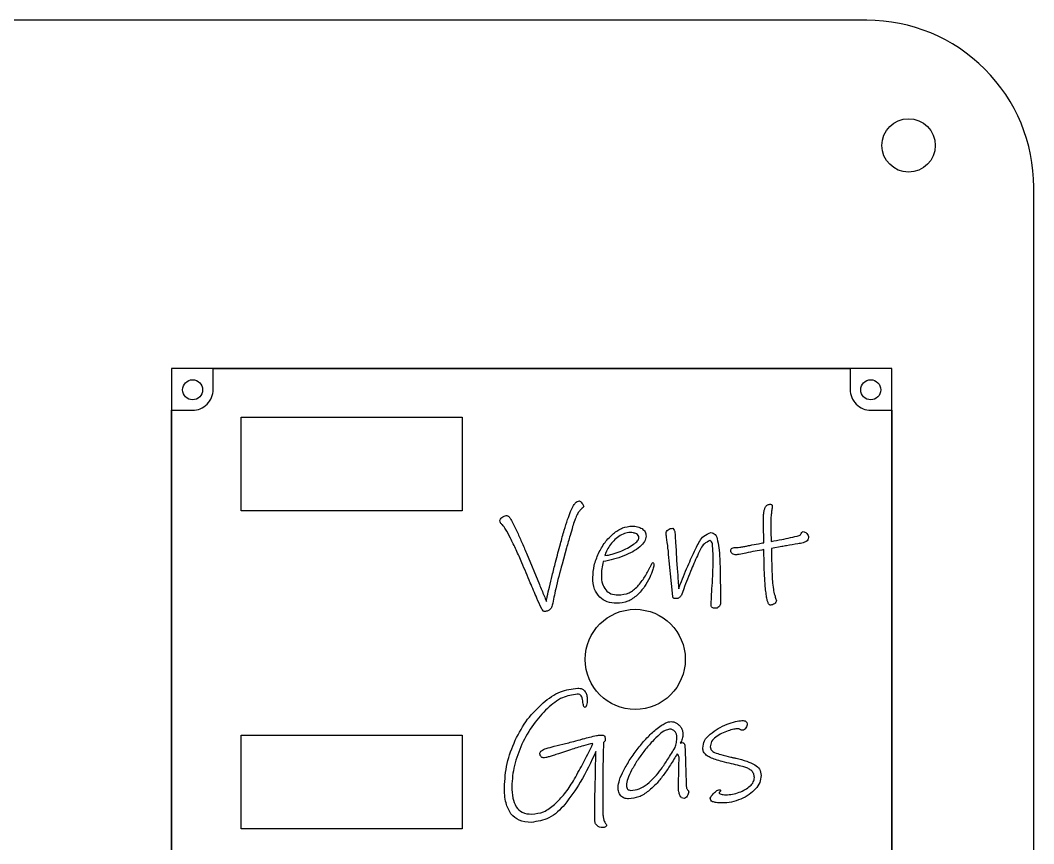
# Model space of a CAD drawing. Header units: millimetres. Extents: x 0 to 320, y 0 to 180.
# Drawn here: x 198.5 to 320, y 81.3 to 180 of the extents above; entities that cross this region are included whole.
import ezdxf

# ---------------------------------------------------------------- set-up
doc = ezdxf.new("R2010")
doc.units = ezdxf.units.MM
doc.layers.get('0').update_dxf_attribs({"linetype": 'CONTINUOUS'})

msp = doc.modelspace()

# ---------------------------------------------------------------- linework, layer by layer
for p, q in [((288.51, 118.05), (288.53, 117.54)), ((264, 116.77), (263.47, 114.83)), ((289.8, 116.92), (288.57, 116.71)), ((259.19, 116.15), (260.74, 112.39)), ((276.59, 112.51), (276.3, 115.22)), ((277.19, 115.3), (277.27, 114.3)), ((276.74, 110.96), (276.59, 112.51)), ((278.04, 111.87), (277.76, 111.11)), ((268.1, 94.34), (268.31, 94.34)), ((263.74, 92.34), (263.04, 92.11)), ((264.47, 92.58), (263.74, 92.34)), ((268.42, 93.45), (268.4, 92)), ((277.63, 93.36), (277.95, 93.45)), ((277.47, 90.77), (277.49, 91.49)), ((267.42, 88.07), (267.46, 89.75)), ((268.34, 88.79), (268.34, 85.07))]:
    msp.add_line(p, q)
for points in [[(320, 160, 0.414214), (300, 180), (20, 180, 0.414214), (0, 160), (0, 20, 0.414214), (20, 0), (300, 0, 0.414214), (320, 20)], [(300.5, 46.74, 0.414214), (298, 44.24), (298, 41.74), (221.64, 41.74), (221.64, 44.24, 0.414214), (219.14, 46.74), (216.64, 46.74), (216.64, 133.26), (219.14, 133.26, 0.414214), (221.64, 135.76), (221.64, 138.26), (298, 138.26), (298, 135.76, 0.414214), (300.5, 133.26), (303, 133.26), (303, 46.74)]]:
    msp.add_lwpolyline(points, format="xyb", close=True)
for points in [[(216.64, 138.26), (216.64, 41.74), (303, 41.74), (303, 138.26)], [(251.48, 132.42), (251.48, 121.22), (224.98, 121.22), (224.98, 132.42)], [(224.98, 83.12), (224.98, 94.32), (251.48, 94.32), (251.48, 83.12)]]:
    msp.add_lwpolyline(points, close=True)
for centre, radius in [((305, 165), 3.2), ((219.18, 135.72), 1.2), ((219.18, 135.72), 1.2), ((300.46, 135.72), 1.2), ((300.46, 135.72), 1.2), ((272.23, 103.41), 6)]:
    msp.add_circle(centre, radius)
for points, knots in [([(264.49, 121.15), (264.58, 121.36), (264.74, 121.71), (264.95, 122.02), (265.04, 122.15)], [0, 0, 0, 0, 0.0685668, 0.1142266, 0.1142266, 0.1142266, 0.1142266]), ([(265.04, 122.15), (265.12, 122.23), (265.26, 122.37), (265.46, 122.4), (265.55, 122.41)], [0, 0, 0, 0, 0.03116419, 0.05885012, 0.05885012, 0.05885012, 0.05885012]), ([(265.55, 122.41), (265.59, 122.39), (265.72, 122.32), (265.8, 122.2), (265.85, 122.12)], [0, 0, 0, 0, 0.01427817, 0.04260455, 0.04260455, 0.04260455, 0.04260455]), ([(266.06, 121.73), (266.04, 121.7), (265.95, 121.57), (265.84, 121.48), (265.76, 121.41)], [0, 0, 0, 0, 0.013216, 0.04425146, 0.04425146, 0.04425146, 0.04425146]), ([(265.85, 122.12), (265.91, 122.04), (266, 121.92), (266.04, 121.78), (266.06, 121.73)], [0, 0, 0, 0, 0.02885179, 0.04414564, 0.04414564, 0.04414564, 0.04414564]), ([(287.63, 120.89), (287.65, 121.02), (287.69, 121.27), (287.77, 121.51), (287.81, 121.62)], [0, 0, 0, 0, 0.039047, 0.07499686, 0.07499686, 0.07499686, 0.07499686]), ([(287.81, 121.62), (287.88, 121.73), (288, 121.95), (288.25, 121.98), (288.38, 122)], [0, 0, 0, 0, 0.03566241, 0.07182048, 0.07182048, 0.07182048, 0.07182048]), ([(288.38, 122), (288.43, 122), (288.51, 122), (288.58, 121.96), (288.61, 121.94)], [0, 0, 0, 0, 0.01422144, 0.02371415, 0.02371415, 0.02371415, 0.02371415]), ([(288.66, 121.73), (288.66, 121.66), (288.63, 121.44), (288.59, 121.22), (288.57, 121.07)], [0, 0, 0, 0, 0.02229486, 0.0667297, 0.0667297, 0.0667297, 0.0667297]), ([(288.61, 121.94), (288.62, 121.92), (288.66, 121.85), (288.66, 121.78), (288.66, 121.73)], [0, 0, 0, 0, 0.00907322, 0.02188752, 0.02188752, 0.02188752, 0.02188752]), ([(256, 120.05), (256.02, 120.11), (256.07, 120.25), (256.18, 120.35), (256.26, 120.41)], [0, 0, 0, 0, 0.01681816, 0.04468124, 0.04468124, 0.04468124, 0.04468124]), ([(256.26, 120.41), (256.34, 120.48), (256.49, 120.6), (256.69, 120.63), (256.78, 120.64)], [0, 0, 0, 0, 0.03080968, 0.05759388, 0.05759388, 0.05759388, 0.05759388]), ([(256.78, 120.64), (256.83, 120.64), (256.91, 120.64), (256.99, 120.59), (257.02, 120.57)], [0, 0, 0, 0, 0.01471555, 0.02579039, 0.02579039, 0.02579039, 0.02579039]), ([(257.02, 120.57), (257.05, 120.54), (257.13, 120.46), (257.19, 120.37), (257.23, 120.32)], [0, 0, 0, 0, 0.01318434, 0.03290139, 0.03290139, 0.03290139, 0.03290139]), ([(257.23, 120.32), (257.34, 120.13), (257.64, 119.63), (257.88, 119.09), (258.04, 118.76)], [0, 0, 0, 0, 0.0654985, 0.1756168, 0.1756168, 0.1756168, 0.1756168]), ([(263.73, 118.91), (263.85, 119.34), (264.08, 120.09), (264.37, 120.83), (264.49, 121.15)], [0, 0, 0, 0, 0.1321837, 0.2363899, 0.2363899, 0.2363899, 0.2363899]), ([(265.23, 120.68), (265.14, 120.48), (264.95, 120.04), (264.81, 119.58), (264.73, 119.32)], [0, 0, 0, 0, 0.0643867, 0.144861, 0.144861, 0.144861, 0.144861]), ([(265.76, 121.41), (265.66, 121.31), (265.44, 121.09), (265.3, 120.82), (265.23, 120.68)], [0, 0, 0, 0, 0.04242403, 0.09104554, 0.09104554, 0.09104554, 0.09104554]), ([(287.59, 119.75), (287.59, 119.97), (287.59, 120.35), (287.62, 120.73), (287.63, 120.89)], [0, 0, 0, 0, 0.0653408, 0.1142897, 0.1142897, 0.1142897, 0.1142897]), ([(288.57, 121.07), (288.54, 120.86), (288.48, 120.38), (288.48, 119.89), (288.47, 119.62)], [0, 0, 0, 0, 0.0640712, 0.1457091, 0.1457091, 0.1457091, 0.1457091]), ([(256.32, 119.53), (256.23, 119.6), (256.06, 119.74), (256.02, 119.96), (256, 120.05)], [0, 0, 0, 0, 0.03503608, 0.06354558, 0.06354558, 0.06354558, 0.06354558]), ([(257.27, 117.95), (257.09, 118.32), (256.82, 118.87), (256.45, 119.36), (256.32, 119.53)], [0, 0, 0, 0, 0.1226309, 0.183963, 0.183963, 0.183963, 0.183963]), ([(264.73, 119.32), (264.63, 118.96), (264.38, 118.12), (264.14, 117.27), (264, 116.77)], [0, 0, 0, 0, 0.1105378, 0.2648756, 0.2648756, 0.2648756, 0.2648756]), ([(269.61, 118.48), (269.96, 118.75), (270.64, 119.25), (271.48, 119.35), (271.87, 119.39)], [0, 0, 0, 0, 0.1307773, 0.2481232, 0.2481232, 0.2481232, 0.2481232]), ([(271.87, 119.39), (272.09, 119.38), (272.51, 119.36), (272.87, 119.17), (273.05, 119.08)], [0, 0, 0, 0, 0.0648554, 0.1232633, 0.1232633, 0.1232633, 0.1232633]), ([(273.05, 119.08), (273.19, 118.97), (273.47, 118.73), (273.51, 118.37), (273.53, 118.19)], [0, 0, 0, 0, 0.0523829, 0.1054159, 0.1054159, 0.1054159, 0.1054159]), ([(276.17, 118.95), (276.26, 119), (276.43, 119.11), (276.64, 119.12), (276.74, 119.13)], [0, 0, 0, 0, 0.02963922, 0.06015879, 0.06015879, 0.06015879, 0.06015879]), ([(276.74, 119.13), (276.8, 119.06), (277.01, 118.8), (277.01, 118.46), (277.01, 118.22)], [0, 0, 0, 0, 0.02788303, 0.09670613, 0.09670613, 0.09670613, 0.09670613]), ([(287.63, 118.43), (287.61, 118.69), (287.6, 119.13), (287.59, 119.57), (287.59, 119.75)], [0, 0, 0, 0, 0.0764674, 0.1321359, 0.1321359, 0.1321359, 0.1321359]), ([(288.47, 119.62), (288.48, 119.37), (288.48, 118.85), (288.5, 118.33), (288.51, 118.05)], [0, 0, 0, 0, 0.0740626, 0.1566583, 0.1566583, 0.1566583, 0.1566583]), ([(258.64, 115), (258.42, 115.51), (257.99, 116.51), (257.5, 117.48), (257.27, 117.95)], [0, 0, 0, 0, 0.1676523, 0.3258725, 0.3258725, 0.3258725, 0.3258725]), ([(258.04, 118.76), (258.23, 118.35), (258.63, 117.48), (259, 116.6), (259.19, 116.15)], [0, 0, 0, 0, 0.1376285, 0.2855653, 0.2855653, 0.2855653, 0.2855653]), ([(262.68, 115.07), (262.87, 115.8), (263.21, 117.08), (263.57, 118.36), (263.73, 118.91)], [0, 0, 0, 0, 0.2253486, 0.3979918, 0.3979918, 0.3979918, 0.3979918]), ([(267.83, 116.12), (268.07, 116.57), (268.53, 117.46), (269.26, 118.15), (269.61, 118.48)], [0, 0, 0, 0, 0.1527312, 0.2968765, 0.2968765, 0.2968765, 0.2968765]), ([(270.27, 118.15), (270.06, 117.98), (269.64, 117.66), (269.32, 117.23), (269.16, 117.02)], [0, 0, 0, 0, 0.0797884, 0.1587613, 0.1587613, 0.1587613, 0.1587613]), ([(271.64, 118.62), (271.4, 118.6), (270.91, 118.55), (270.49, 118.29), (270.27, 118.15)], [0, 0, 0, 0, 0.0712654, 0.1474326, 0.1474326, 0.1474326, 0.1474326]), ([(272.37, 118.45), (272.26, 118.5), (272.03, 118.6), (271.78, 118.61), (271.64, 118.62)], [0, 0, 0, 0, 0.03605112, 0.07519704, 0.07519704, 0.07519704, 0.07519704]), ([(272.03, 117.21), (272.22, 117.33), (272.51, 117.53), (272.64, 117.86), (272.68, 117.98)], [0, 0, 0, 0, 0.0650075, 0.1030933, 0.1030933, 0.1030933, 0.1030933]), ([(272.68, 117.98), (272.67, 118.08), (272.63, 118.28), (272.46, 118.39), (272.37, 118.45)], [0, 0, 0, 0, 0.02799057, 0.0589192, 0.0589192, 0.0589192, 0.0589192]), ([(273.53, 118.19), (273.49, 117.96), (273.39, 117.45), (273, 117.1), (272.79, 116.9)], [0, 0, 0, 0, 0.0677083, 0.1520859, 0.1520859, 0.1520859, 0.1520859]), ([(275.93, 118.49), (275.94, 118.58), (275.96, 118.76), (276.1, 118.89), (276.17, 118.95)], [0, 0, 0, 0, 0.02642879, 0.05398678, 0.05398678, 0.05398678, 0.05398678]), ([(275.98, 118.05), (275.97, 118.14), (275.94, 118.28), (275.93, 118.43), (275.93, 118.49)], [0, 0, 0, 0, 0.02535782, 0.04380844, 0.04380844, 0.04380844, 0.04380844]), ([(276.3, 115.22), (276.26, 115.73), (276.18, 116.68), (276.05, 117.62), (275.98, 118.05)], [0, 0, 0, 0, 0.1525891, 0.2848776, 0.2848776, 0.2848776, 0.2848776]), ([(277.01, 118.22), (277.04, 117.83), (277.12, 116.86), (277.16, 115.88), (277.19, 115.3)], [0, 0, 0, 0, 0.1187174, 0.2930169, 0.2930169, 0.2930169, 0.2930169]), ([(279.58, 116.86), (279.82, 117.36), (280.2, 118.16), (281, 118.5), (281.3, 118.62)], [0, 0, 0, 0, 0.1588875, 0.2543557, 0.2543557, 0.2543557, 0.2543557]), ([(281.3, 118.62), (281.49, 118.56), (281.94, 118.4), (282.04, 117.92), (282.11, 117.63)], [0, 0, 0, 0, 0.0551636, 0.1356244, 0.1356244, 0.1356244, 0.1356244]), ([(287.66, 117.39), (287.66, 117.55), (287.66, 117.89), (287.64, 118.24), (287.63, 118.43)], [0, 0, 0, 0, 0.0457645, 0.1038523, 0.1038523, 0.1038523, 0.1038523]), ([(288.53, 117.54), (288.95, 117.62), (290.08, 117.83), (291.19, 118.08), (291.89, 118.24)], [0, 0, 0, 0, 0.1286836, 0.3430574, 0.3430574, 0.3430574, 0.3430574]), ([(291.89, 118.24), (291.94, 118.27), (292.06, 118.32), (292.11, 118.44), (292.14, 118.51)], [0, 0, 0, 0, 0.01630088, 0.03762797, 0.03762797, 0.03762797, 0.03762797]), ([(292.14, 118.51), (292.17, 118.57), (292.22, 118.68), (292.32, 118.72), (292.36, 118.73)], [0, 0, 0, 0, 0.02002483, 0.03247141, 0.03247141, 0.03247141, 0.03247141]), ([(292.36, 118.73), (292.43, 118.72), (292.6, 118.69), (292.72, 118.57), (292.79, 118.5)], [0, 0, 0, 0, 0.02180323, 0.04961539, 0.04961539, 0.04961539, 0.04961539]), ([(293, 118.02), (292.99, 117.92), (292.97, 117.71), (292.81, 117.59), (292.73, 117.53)], [0, 0, 0, 0, 0.02911665, 0.05830188, 0.05830188, 0.05830188, 0.05830188]), ([(292.79, 118.5), (292.85, 118.42), (292.97, 118.28), (292.99, 118.1), (293, 118.02)], [0, 0, 0, 0, 0.02884883, 0.05373958, 0.05373958, 0.05373958, 0.05373958]), ([(269.16, 117.02), (269.03, 116.81), (268.79, 116.45), (268.65, 116.03), (268.59, 115.85)], [0, 0, 0, 0, 0.0722025, 0.1308076, 0.1308076, 0.1308076, 0.1308076]), ([(270.42, 116.34), (270.72, 116.47), (271.28, 116.71), (271.79, 117.05), (272.03, 117.21)], [0, 0, 0, 0, 0.0976999, 0.1835001, 0.1835001, 0.1835001, 0.1835001]), ([(272.79, 116.9), (272.51, 116.7), (271.91, 116.25), (271.22, 115.96), (270.85, 115.81)], [0, 0, 0, 0, 0.103686, 0.2229018, 0.2229018, 0.2229018, 0.2229018]), ([(277.66, 112.45), (277.98, 113.26), (278.57, 114.75), (279.26, 116.2), (279.58, 116.86)], [0, 0, 0, 0, 0.2616, 0.4805374, 0.4805374, 0.4805374, 0.4805374]), ([(281.19, 117.66), (280.95, 117.54), (280.28, 117.21), (279.98, 116.51), (279.79, 116.06)], [0, 0, 0, 0, 0.0781463, 0.2184259, 0.2184259, 0.2184259, 0.2184259]), ([(281.5, 116.95), (281.5, 117.15), (281.49, 117.44), (281.27, 117.6), (281.19, 117.66)], [0, 0, 0, 0, 0.05421151, 0.08094687, 0.08094687, 0.08094687, 0.08094687]), ([(281.57, 115.13), (281.57, 115.47), (281.57, 116.07), (281.52, 116.68), (281.5, 116.95)], [0, 0, 0, 0, 0.1011927, 0.1822403, 0.1822403, 0.1822403, 0.1822403]), ([(282.11, 117.63), (282.17, 117.25), (282.32, 116.41), (282.36, 115.56), (282.38, 115.09)], [0, 0, 0, 0, 0.1143481, 0.2554816, 0.2554816, 0.2554816, 0.2554816]), ([(283.68, 116.43), (283.69, 116.5), (283.69, 116.64), (283.8, 116.72), (283.85, 116.75)], [0, 0, 0, 0, 0.02072261, 0.03807954, 0.03807954, 0.03807954, 0.03807954]), ([(283.85, 116.75), (283.93, 116.77), (284.11, 116.83), (284.3, 116.83), (284.42, 116.83)], [0, 0, 0, 0, 0.02333823, 0.05735285, 0.05735285, 0.05735285, 0.05735285]), ([(284.42, 116.83), (284.53, 116.83), (284.81, 116.85), (285.09, 116.9), (285.25, 116.93)], [0, 0, 0, 0, 0.03500195, 0.08374075, 0.08374075, 0.08374075, 0.08374075]), ([(285.25, 116.93), (285.4, 116.96), (285.63, 117), (285.86, 117.05), (285.95, 117.07)], [0, 0, 0, 0, 0.04565301, 0.07123484, 0.07123484, 0.07123484, 0.07123484]), ([(285.95, 117.07), (286.3, 117.14), (286.87, 117.25), (287.44, 117.36), (287.66, 117.39)], [0, 0, 0, 0, 0.1080528, 0.1746709, 0.1746709, 0.1746709, 0.1746709]), ([(288.57, 116.71), (288.57, 116.38), (288.57, 115.69), (288.59, 115.01), (288.6, 114.66)], [0, 0, 0, 0, 0.1004741, 0.2056842, 0.2056842, 0.2056842, 0.2056842]), ([(291.74, 117.26), (291.29, 117.18), (290.64, 117.07), (289.99, 116.96), (289.8, 116.92)], [0, 0, 0, 0, 0.1374165, 0.1972851, 0.1972851, 0.1972851, 0.1972851]), ([(292.73, 117.53), (292.6, 117.47), (292.29, 117.33), (291.94, 117.29), (291.74, 117.26)], [0, 0, 0, 0, 0.0413004, 0.1029617, 0.1029617, 0.1029617, 0.1029617]), ([(267.15, 113.21), (267.18, 113.7), (267.25, 114.71), (267.63, 115.64), (267.83, 116.12)], [0, 0, 0, 0, 0.1474433, 0.3011766, 0.3011766, 0.3011766, 0.3011766]), ([(270.85, 115.81), (270.45, 115.66), (269.65, 115.37), (268.82, 115.21), (268.4, 115.13)], [0, 0, 0, 0, 0.1273864, 0.2548846, 0.2548846, 0.2548846, 0.2548846]), ([(268.59, 115.85), (268.89, 115.89), (269.51, 115.99), (270.11, 116.22), (270.42, 116.34)], [0, 0, 0, 0, 0.0907537, 0.1899506, 0.1899506, 0.1899506, 0.1899506]), ([(279.79, 116.06), (279.51, 115.45), (278.88, 114.07), (278.34, 112.65), (278.04, 111.87)], [0, 0, 0, 0, 0.2019918, 0.454742, 0.454742, 0.454742, 0.454742]), ([(283.88, 116.07), (283.82, 116.12), (283.71, 116.21), (283.69, 116.36), (283.68, 116.43)], [0, 0, 0, 0, 0.02151917, 0.04239812, 0.04239812, 0.04239812, 0.04239812]), ([(284.3, 115.94), (284.23, 115.95), (284.08, 115.96), (283.95, 116.03), (283.88, 116.07)], [0, 0, 0, 0, 0.02218116, 0.04496593, 0.04496593, 0.04496593, 0.04496593]), ([(285.49, 116.15), (285.23, 116.09), (284.83, 116.01), (284.44, 115.96), (284.3, 115.94)], [0, 0, 0, 0, 0.0812227, 0.1207158, 0.1207158, 0.1207158, 0.1207158]), ([(287.66, 116.56), (287.31, 116.5), (286.58, 116.38), (285.86, 116.23), (285.49, 116.15)], [0, 0, 0, 0, 0.1087251, 0.2209388, 0.2209388, 0.2209388, 0.2209388]), ([(287.69, 114.57), (287.68, 114.91), (287.67, 115.57), (287.66, 116.24), (287.66, 116.56)], [0, 0, 0, 0, 0.1012015, 0.1990814, 0.1990814, 0.1990814, 0.1990814]), ([(260.45, 110.74), (260.18, 111.36), (259.57, 112.78), (258.98, 114.2), (258.64, 115)], [0, 0, 0, 0, 0.2023483, 0.4620559, 0.4620559, 0.4620559, 0.4620559]), ([(261.94, 112.05), (262.05, 112.53), (262.29, 113.54), (262.55, 114.54), (262.68, 115.07)], [0, 0, 0, 0, 0.1465002, 0.310956, 0.310956, 0.310956, 0.310956]), ([(263.47, 114.83), (263.2, 113.84), (262.75, 112.21), (262.42, 110.55), (262.29, 109.9)], [0, 0, 0, 0, 0.3076492, 0.506736, 0.506736, 0.506736, 0.506736]), ([(268.4, 115.13), (268.33, 114.84), (268.2, 114.29), (268.18, 113.71), (268.17, 113.43)], [0, 0, 0, 0, 0.0875125, 0.1716653, 0.1716653, 0.1716653, 0.1716653]), ([(272.53, 112.17), (272.82, 112.53), (273.41, 113.25), (273.83, 114.09), (274.04, 114.51)], [0, 0, 0, 0, 0.1381132, 0.2791345, 0.2791345, 0.2791345, 0.2791345]), ([(274.47, 114.73), (274.44, 114.55), (274.33, 114.04), (274.12, 113.55), (273.97, 113.24)], [0, 0, 0, 0, 0.0556668, 0.1576248, 0.1576248, 0.1576248, 0.1576248]), ([(274.04, 114.51), (274.06, 114.54), (274.1, 114.64), (274.15, 114.74), (274.17, 114.8)], [0, 0, 0, 0, 0.0122392, 0.0320912, 0.0320912, 0.0320912, 0.0320912]), ([(274.17, 114.8), (274.2, 114.86), (274.23, 114.95), (274.31, 115), (274.34, 115.02)], [0, 0, 0, 0, 0.01857824, 0.02825961, 0.02825961, 0.02825961, 0.02825961]), ([(274.34, 115.02), (274.38, 115), (274.48, 114.94), (274.48, 114.81), (274.47, 114.73)], [0, 0, 0, 0, 0.01217308, 0.03365476, 0.03365476, 0.03365476, 0.03365476]), ([(277.27, 114.3), (277.31, 113.78), (277.37, 112.98), (277.42, 112.17), (277.44, 111.88)], [0, 0, 0, 0, 0.1561065, 0.2421122, 0.2421122, 0.2421122, 0.2421122]), ([(281.46, 112.24), (281.49, 112.77), (281.55, 113.73), (281.56, 114.7), (281.57, 115.13)], [0, 0, 0, 0, 0.1591888, 0.2889367, 0.2889367, 0.2889367, 0.2889367]), ([(282.38, 115.09), (282.4, 114.39), (282.44, 112.71), (282.44, 111.04), (282.44, 110.07)], [0, 0, 0, 0, 0.2113634, 0.5019329, 0.5019329, 0.5019329, 0.5019329]), ([(287.78, 112.77), (287.76, 113.05), (287.72, 113.65), (287.7, 114.25), (287.69, 114.57)], [0, 0, 0, 0, 0.0838728, 0.1803999, 0.1803999, 0.1803999, 0.1803999]), ([(288.6, 114.66), (288.61, 114.32), (288.63, 113.69), (288.66, 113.06), (288.68, 112.77)], [0, 0, 0, 0, 0.1010053, 0.1888809, 0.1888809, 0.1888809, 0.1888809]), ([(267.97, 110.88), (267.73, 111.19), (267.21, 111.87), (267.17, 112.73), (267.15, 113.21)], [0, 0, 0, 0, 0.113453, 0.2512745, 0.2512745, 0.2512745, 0.2512745]), ([(268.17, 113.43), (268.19, 113.1), (268.21, 112.48), (268.54, 111.97), (268.69, 111.73)], [0, 0, 0, 0, 0.0980316, 0.1804403, 0.1804403, 0.1804403, 0.1804403]), ([(273.97, 113.24), (273.78, 112.86), (273.38, 112.08), (272.78, 111.44), (272.47, 111.11)], [0, 0, 0, 0, 0.1273708, 0.2624923, 0.2624923, 0.2624923, 0.2624923]), ([(260.74, 112.39), (260.93, 111.94), (261.22, 111.26), (261.5, 110.58), (261.59, 110.36)], [0, 0, 0, 0, 0.1494569, 0.2207581, 0.2207581, 0.2207581, 0.2207581]), ([(261.59, 110.36), (261.62, 110.56), (261.72, 111.13), (261.85, 111.69), (261.94, 112.05)], [0, 0, 0, 0, 0.0613031, 0.1734008, 0.1734008, 0.1734008, 0.1734008]), ([(270.17, 111.13), (270.63, 111.17), (271.54, 111.25), (272.2, 111.86), (272.53, 112.17)], [0, 0, 0, 0, 0.1341366, 0.2642313, 0.2642313, 0.2642313, 0.2642313]), ([(277.44, 111.88), (277.46, 111.92), (277.49, 112.01), (277.52, 112.09), (277.54, 112.14)], [0, 0, 0, 0, 0.01319472, 0.02752155, 0.02752155, 0.02752155, 0.02752155]), ([(277.54, 112.14), (277.56, 112.19), (277.6, 112.29), (277.64, 112.4), (277.66, 112.45)], [0, 0, 0, 0, 0.0158177, 0.03347026, 0.03347026, 0.03347026, 0.03347026]), ([(281.34, 109.85), (281.35, 110.18), (281.37, 110.98), (281.42, 111.77), (281.46, 112.24)], [0, 0, 0, 0, 0.0986256, 0.2399187, 0.2399187, 0.2399187, 0.2399187]), ([(287.94, 111.19), (287.9, 111.44), (287.83, 111.96), (287.8, 112.49), (287.78, 112.77)], [0, 0, 0, 0, 0.0760301, 0.1593304, 0.1593304, 0.1593304, 0.1593304]), ([(288.68, 112.77), (288.71, 112.45), (288.75, 111.88), (288.89, 111.33), (288.95, 111.09)], [0, 0, 0, 0, 0.0972534, 0.170263, 0.170263, 0.170263, 0.170263]), ([(261.25, 109.15), (261.16, 109.28), (260.83, 109.78), (260.61, 110.33), (260.45, 110.74)], [0, 0, 0, 0, 0.0474298, 0.1788318, 0.1788318, 0.1788318, 0.1788318]), ([(269.98, 110.13), (269.6, 110.16), (268.85, 110.21), (268.26, 110.66), (267.97, 110.88)], [0, 0, 0, 0, 0.1124433, 0.2196434, 0.2196434, 0.2196434, 0.2196434]), ([(268.69, 111.73), (268.89, 111.56), (269.31, 111.19), (269.88, 111.15), (270.17, 111.13)], [0, 0, 0, 0, 0.0775628, 0.164032, 0.164032, 0.164032, 0.164032]), ([(272.47, 111.11), (272.11, 110.82), (271.38, 110.25), (270.45, 110.17), (269.98, 110.13)], [0, 0, 0, 0, 0.1344284, 0.272242, 0.272242, 0.272242, 0.272242]), ([(276.83, 110.73), (276.81, 110.76), (276.75, 110.82), (276.74, 110.91), (276.74, 110.96)], [0, 0, 0, 0, 0.00972431, 0.02517563, 0.02517563, 0.02517563, 0.02517563]), ([(277.13, 110.7), (277.07, 110.7), (276.97, 110.69), (276.87, 110.72), (276.83, 110.73)], [0, 0, 0, 0, 0.01889154, 0.03056054, 0.03056054, 0.03056054, 0.03056054]), ([(277.5, 110.81), (277.44, 110.78), (277.33, 110.71), (277.2, 110.7), (277.13, 110.7)], [0, 0, 0, 0, 0.02004709, 0.038893, 0.038893, 0.038893, 0.038893]), ([(277.76, 111.11), (277.73, 111.05), (277.67, 110.93), (277.56, 110.85), (277.5, 110.81)], [0, 0, 0, 0, 0.01977893, 0.040014, 0.040014, 0.040014, 0.040014]), ([(288.15, 110.21), (288.11, 110.33), (288.01, 110.65), (287.97, 110.98), (287.94, 111.19)], [0, 0, 0, 0, 0.0393302, 0.1006333, 0.1006333, 0.1006333, 0.1006333]), ([(288.95, 111.09), (289, 110.94), (289.07, 110.72), (289.13, 110.5), (289.15, 110.43)], [0, 0, 0, 0, 0.04803461, 0.06922429, 0.06922429, 0.06922429, 0.06922429]), ([(261.98, 109.37), (261.88, 109.3), (261.66, 109.16), (261.4, 109.15), (261.25, 109.15)], [0, 0, 0, 0, 0.03471153, 0.07797745, 0.07797745, 0.07797745, 0.07797745]), ([(262.29, 109.9), (262.26, 109.8), (262.21, 109.6), (262.06, 109.44), (261.98, 109.37)], [0, 0, 0, 0, 0.03125426, 0.06260092, 0.06260092, 0.06260092, 0.06260092]), ([(281.47, 109.61), (281.44, 109.64), (281.36, 109.7), (281.35, 109.8), (281.34, 109.85)], [0, 0, 0, 0, 0.01417657, 0.02801947, 0.02801947, 0.02801947, 0.02801947]), ([(281.8, 109.53), (281.74, 109.53), (281.62, 109.53), (281.52, 109.59), (281.47, 109.61)], [0, 0, 0, 0, 0.01758132, 0.03353041, 0.03353041, 0.03353041, 0.03353041]), ([(282.25, 109.69), (282.18, 109.64), (282.05, 109.54), (281.88, 109.53), (281.8, 109.53)], [0, 0, 0, 0, 0.0239884, 0.04884219, 0.04884219, 0.04884219, 0.04884219]), ([(282.44, 110.07), (282.43, 110), (282.41, 109.85), (282.3, 109.74), (282.25, 109.69)], [0, 0, 0, 0, 0.02151394, 0.04416665, 0.04416665, 0.04416665, 0.04416665]), ([(288.29, 109.99), (288.26, 110.02), (288.2, 110.08), (288.17, 110.16), (288.15, 110.21)], [0, 0, 0, 0, 0.01123444, 0.0255826, 0.0255826, 0.0255826, 0.0255826]), ([(288.47, 109.92), (288.44, 109.92), (288.37, 109.93), (288.31, 109.97), (288.29, 109.99)], [0, 0, 0, 0, 0.01050791, 0.02033744, 0.02033744, 0.02033744, 0.02033744]), ([(288.92, 110.08), (288.84, 110.04), (288.71, 109.95), (288.55, 109.93), (288.47, 109.92)], [0, 0, 0, 0, 0.02584678, 0.04768029, 0.04768029, 0.04768029, 0.04768029]), ([(289.15, 110.43), (289.14, 110.37), (289.11, 110.22), (288.99, 110.13), (288.92, 110.08)], [0, 0, 0, 0, 0.01909351, 0.04345121, 0.04345121, 0.04345121, 0.04345121]), ([(261.2, 98.22), (261.86, 98.73), (263.09, 99.68), (264.63, 99.87), (265.34, 99.96)], [0, 0, 0, 0, 0.2436028, 0.4563309, 0.4563309, 0.4563309, 0.4563309]), ([(265.34, 99.96), (265.54, 99.95), (265.9, 99.93), (266.13, 99.67), (266.24, 99.54)], [0, 0, 0, 0, 0.0563877, 0.102634, 0.102634, 0.102634, 0.102634]), ([(265.29, 99.24), (264.68, 99.15), (263.33, 98.94), (262.28, 98.04), (261.71, 97.54)], [0, 0, 0, 0, 0.1812219, 0.4028398, 0.4028398, 0.4028398, 0.4028398]), ([(265.76, 99.04), (265.7, 99.1), (265.57, 99.23), (265.39, 99.24), (265.29, 99.24)], [0, 0, 0, 0, 0.02364719, 0.05284391, 0.05284391, 0.05284391, 0.05284391]), ([(265.95, 98.43), (265.93, 98.55), (265.9, 98.77), (265.8, 98.96), (265.76, 99.04)], [0, 0, 0, 0, 0.0368657, 0.06452451, 0.06452451, 0.06452451, 0.06452451]), ([(266.05, 97.83), (266.03, 97.91), (265.99, 98.11), (265.96, 98.31), (265.95, 98.43)], [0, 0, 0, 0, 0.02409951, 0.06128952, 0.06128952, 0.06128952, 0.06128952]), ([(266.24, 99.54), (266.31, 99.41), (266.44, 99.13), (266.46, 98.83), (266.47, 98.68)], [0, 0, 0, 0, 0.04599058, 0.09072055, 0.09072055, 0.09072055, 0.09072055]), ([(266.47, 98.68), (266.47, 98.54), (266.47, 98.28), (266.41, 98.04), (266.39, 97.93)], [0, 0, 0, 0, 0.04227034, 0.07520307, 0.07520307, 0.07520307, 0.07520307]), ([(257.85, 93.72), (258.3, 94.59), (259.18, 96.27), (260.54, 97.59), (261.2, 98.22)], [0, 0, 0, 0, 0.2915509, 0.5642137, 0.5642137, 0.5642137, 0.5642137]), ([(261.71, 97.54), (261.12, 96.93), (259.89, 95.65), (259.07, 94.07), (258.65, 93.25)], [0, 0, 0, 0, 0.2555479, 0.5294525, 0.5294525, 0.5294525, 0.5294525]), ([(266.19, 97.66), (266.16, 97.67), (266.08, 97.7), (266.06, 97.78), (266.05, 97.83)], [0, 0, 0, 0, 0.00928243, 0.02331693, 0.02331693, 0.02331693, 0.02331693]), ([(266.39, 97.93), (266.37, 97.85), (266.34, 97.73), (266.23, 97.68), (266.19, 97.66)], [0, 0, 0, 0, 0.02248637, 0.03511249, 0.03511249, 0.03511249, 0.03511249]), ([(283.25, 95.64), (283.58, 95.76), (284.16, 95.98), (284.77, 96.05), (285.02, 96.07)], [0, 0, 0, 0, 0.106959, 0.1832067, 0.1832067, 0.1832067, 0.1832067]), ([(285.02, 96.07), (285.21, 96.08), (285.51, 96.08), (285.62, 95.8), (285.66, 95.7)], [0, 0, 0, 0, 0.04902929, 0.0815592, 0.0815592, 0.0815592, 0.0815592]), ([(272.59, 92.78), (272.93, 93.2), (273.57, 94), (274.34, 94.68), (274.7, 95)], [0, 0, 0, 0, 0.1620587, 0.3067295, 0.3067295, 0.3067295, 0.3067295]), ([(274.7, 95), (274.91, 95.16), (275.26, 95.45), (275.65, 95.67), (275.81, 95.76)], [0, 0, 0, 0, 0.0786327, 0.1352192, 0.1352192, 0.1352192, 0.1352192]), ([(276.36, 95.05), (276.18, 95.01), (275.72, 94.91), (275.37, 94.6), (275.15, 94.41)], [0, 0, 0, 0, 0.0561143, 0.1385847, 0.1385847, 0.1385847, 0.1385847]), ([(275.81, 95.76), (275.94, 95.82), (276.18, 95.93), (276.43, 95.95), (276.55, 95.96)], [0, 0, 0, 0, 0.04187558, 0.07666381, 0.07666381, 0.07666381, 0.07666381]), ([(276.99, 94.76), (276.91, 94.85), (276.73, 95.02), (276.49, 95.04), (276.36, 95.05)], [0, 0, 0, 0, 0.03524966, 0.07160548, 0.07160548, 0.07160548, 0.07160548]), ([(276.55, 95.96), (276.65, 95.95), (276.87, 95.93), (277.07, 95.83), (277.17, 95.77)], [0, 0, 0, 0, 0.0310211, 0.06564837, 0.06564837, 0.06564837, 0.06564837]), ([(277.23, 94.07), (277.22, 94.2), (277.2, 94.45), (277.06, 94.66), (276.99, 94.76)], [0, 0, 0, 0, 0.03749503, 0.07391828, 0.07391828, 0.07391828, 0.07391828]), ([(277.17, 95.77), (277.28, 95.7), (277.49, 95.56), (277.64, 95.35), (277.72, 95.24)], [0, 0, 0, 0, 0.03735964, 0.07655599, 0.07655599, 0.07655599, 0.07655599]), ([(277.72, 95.24), (277.79, 95.12), (277.92, 94.88), (277.94, 94.61), (277.95, 94.47)], [0, 0, 0, 0, 0.04009427, 0.08152059, 0.08152059, 0.08152059, 0.08152059]), ([(281.21, 94.45), (281.52, 94.69), (282.15, 95.17), (282.88, 95.48), (283.25, 95.64)], [0, 0, 0, 0, 0.116742, 0.2367992, 0.2367992, 0.2367992, 0.2367992]), ([(283.36, 94.85), (283.1, 94.76), (282.58, 94.57), (282.12, 94.26), (281.89, 94.11)], [0, 0, 0, 0, 0.083213, 0.165165, 0.165165, 0.165165, 0.165165]), ([(284.55, 95.09), (284.39, 95.08), (283.98, 95.04), (283.59, 94.92), (283.36, 94.85)], [0, 0, 0, 0, 0.0489704, 0.121621, 0.121621, 0.121621, 0.121621]), ([(284.81, 95.01), (284.77, 95.03), (284.69, 95.08), (284.59, 95.09), (284.55, 95.09)], [0, 0, 0, 0, 0.01466243, 0.02803958, 0.02803958, 0.02803958, 0.02803958]), ([(285.06, 94.92), (285.02, 94.93), (284.93, 94.94), (284.86, 94.98), (284.81, 95.01)], [0, 0, 0, 0, 0.01198194, 0.02622104, 0.02622104, 0.02622104, 0.02622104]), ([(285.51, 95.2), (285.46, 95.12), (285.35, 94.96), (285.15, 94.93), (285.06, 94.92)], [0, 0, 0, 0, 0.02787509, 0.05516129, 0.05516129, 0.05516129, 0.05516129]), ([(285.66, 95.7), (285.65, 95.62), (285.64, 95.44), (285.56, 95.28), (285.51, 95.2)], [0, 0, 0, 0, 0.0241179, 0.05264013, 0.05264013, 0.05264013, 0.05264013]), ([(256.55, 88.07), (256.61, 89.04), (256.72, 90.99), (257.47, 92.8), (257.85, 93.72)], [0, 0, 0, 0, 0.2874615, 0.5835084, 0.5835084, 0.5835084, 0.5835084]), ([(263.89, 93.34), (264.14, 93.4), (264.72, 93.53), (265.29, 93.7), (265.63, 93.79)], [0, 0, 0, 0, 0.0757366, 0.1794115, 0.1794115, 0.1794115, 0.1794115]), ([(265.63, 93.79), (265.75, 93.83), (266.13, 93.93), (266.51, 94.03), (266.77, 94.09)], [0, 0, 0, 0, 0.0393642, 0.1180774, 0.1180774, 0.1180774, 0.1180774]), ([(266.77, 94.09), (267.04, 94.16), (267.47, 94.28), (267.92, 94.32), (268.1, 94.34)], [0, 0, 0, 0, 0.0829616, 0.1354437, 0.1354437, 0.1354437, 0.1354437]), ([(268.31, 94.34), (268.37, 94.33), (268.48, 94.32), (268.54, 94.24), (268.57, 94.2)], [0, 0, 0, 0, 0.01573308, 0.03041283, 0.03041283, 0.03041283, 0.03041283]), ([(268.64, 93.75), (268.63, 93.7), (268.6, 93.56), (268.48, 93.49), (268.42, 93.45)], [0, 0, 0, 0, 0.0170073, 0.03911172, 0.03911172, 0.03911172, 0.03911172]), ([(268.57, 94.2), (268.59, 94.14), (268.64, 93.99), (268.64, 93.84), (268.64, 93.75)], [0, 0, 0, 0, 0.01902201, 0.04526924, 0.04526924, 0.04526924, 0.04526924]), ([(275.15, 94.41), (274.86, 94.14), (274.21, 93.55), (273.66, 92.87), (273.36, 92.5)], [0, 0, 0, 0, 0.1209345, 0.2626302, 0.2626302, 0.2626302, 0.2626302]), ([(277, 92.85), (277.07, 93.04), (277.2, 93.44), (277.22, 93.86), (277.23, 94.07)], [0, 0, 0, 0, 0.0613589, 0.1252892, 0.1252892, 0.1252892, 0.1252892]), ([(277.95, 94.47), (277.93, 94.28), (277.9, 93.88), (277.72, 93.53), (277.63, 93.36)], [0, 0, 0, 0, 0.057636, 0.1169763, 0.1169763, 0.1169763, 0.1169763]), ([(280.32, 92.79), (280.37, 93.09), (280.47, 93.75), (280.95, 94.21), (281.21, 94.45)], [0, 0, 0, 0, 0.0895794, 0.1930362, 0.1930362, 0.1930362, 0.1930362]), ([(281.89, 94.11), (281.7, 93.94), (281.33, 93.63), (281.26, 93.15), (281.23, 92.92)], [0, 0, 0, 0, 0.0734548, 0.1401528, 0.1401528, 0.1401528, 0.1401528]), ([(258.65, 93.25), (258.3, 92.41), (257.62, 90.79), (257.49, 89.03), (257.44, 88.19)], [0, 0, 0, 0, 0.2721312, 0.52421, 0.52421, 0.52421, 0.52421]), ([(260.8, 92.19), (260.85, 92.28), (261.03, 92.57), (261.35, 92.66), (261.57, 92.72)], [0, 0, 0, 0, 0.03292878, 0.09697422, 0.09697422, 0.09697422, 0.09697422]), ([(261.57, 92.72), (261.89, 92.82), (262.65, 93.06), (263.44, 93.24), (263.89, 93.34)], [0, 0, 0, 0, 0.1009558, 0.2401357, 0.2401357, 0.2401357, 0.2401357]), ([(267.51, 92.38), (266.93, 91.12), (265.91, 88.88), (264.45, 86.9), (263.81, 86.03)], [0, 0, 0, 0, 0.4136776, 0.736395, 0.736395, 0.736395, 0.736395]), ([(267.17, 93.34), (266.79, 93.25), (265.88, 93.04), (264.99, 92.75), (264.47, 92.58)], [0, 0, 0, 0, 0.1189811, 0.2802777, 0.2802777, 0.2802777, 0.2802777]), ([(264.82, 88.86), (265.19, 89.51), (266.02, 90.98), (266.76, 92.49), (267.17, 93.34)], [0, 0, 0, 0, 0.2243133, 0.5060378, 0.5060378, 0.5060378, 0.5060378]), ([(267.46, 89.75), (267.47, 90.26), (267.5, 91.14), (267.51, 92.01), (267.51, 92.38)], [0, 0, 0, 0, 0.153361, 0.2623322, 0.2623322, 0.2623322, 0.2623322]), ([(270.85, 90.12), (271.1, 90.57), (271.62, 91.49), (272.26, 92.34), (272.59, 92.78)], [0, 0, 0, 0, 0.153063, 0.3180036, 0.3180036, 0.3180036, 0.3180036]), ([(273.36, 92.5), (273.06, 92.11), (272.49, 91.35), (272.02, 90.53), (271.8, 90.13)], [0, 0, 0, 0, 0.1470953, 0.2841731, 0.2841731, 0.2841731, 0.2841731]), ([(275.35, 90.27), (275.62, 90.66), (276.19, 91.5), (276.72, 92.37), (277, 92.85)], [0, 0, 0, 0, 0.140704, 0.3059833, 0.3059833, 0.3059833, 0.3059833]), ([(277.95, 93.45), (278.01, 93.41), (278.19, 93.3), (278.19, 93.08), (278.19, 92.94)], [0, 0, 0, 0, 0.02085105, 0.05989097, 0.05989097, 0.05989097, 0.05989097]), ([(278.19, 92.94), (278.2, 92.79), (278.22, 92.38), (278.23, 91.97), (278.24, 91.71)], [0, 0, 0, 0, 0.0458041, 0.1227345, 0.1227345, 0.1227345, 0.1227345]), ([(280.74, 91.95), (280.62, 92.07), (280.38, 92.3), (280.34, 92.63), (280.32, 92.79)], [0, 0, 0, 0, 0.04873852, 0.09634562, 0.09634562, 0.09634562, 0.09634562]), ([(281.23, 92.92), (281.26, 92.78), (281.31, 92.47), (281.6, 92.33), (281.75, 92.25)], [0, 0, 0, 0, 0.04146781, 0.08917368, 0.08917368, 0.08917368, 0.08917368]), ([(260.9, 91.8), (260.87, 91.86), (260.81, 91.98), (260.8, 92.12), (260.8, 92.19)], [0, 0, 0, 0, 0.02019241, 0.04040653, 0.04040653, 0.04040653, 0.04040653]), ([(261.19, 91.62), (261.13, 91.63), (261.01, 91.65), (260.94, 91.75), (260.9, 91.8)], [0, 0, 0, 0, 0.01733448, 0.03569138, 0.03569138, 0.03569138, 0.03569138]), ([(261.91, 91.74), (261.78, 91.71), (261.54, 91.64), (261.3, 91.63), (261.19, 91.62)], [0, 0, 0, 0, 0.04067626, 0.07289793, 0.07289793, 0.07289793, 0.07289793]), ([(263.04, 92.11), (262.83, 92.04), (262.46, 91.91), (262.08, 91.79), (261.91, 91.74)], [0, 0, 0, 0, 0.066752, 0.1190494, 0.1190494, 0.1190494, 0.1190494]), ([(268.4, 92), (268.38, 91.49), (268.35, 90.42), (268.34, 89.35), (268.34, 88.79)], [0, 0, 0, 0, 0.1538321, 0.3208191, 0.3208191, 0.3208191, 0.3208191]), ([(277.27, 92.11), (277, 91.66), (276.49, 90.82), (275.94, 90), (275.68, 89.62)], [0, 0, 0, 0, 0.157106, 0.295258, 0.295258, 0.295258, 0.295258]), ([(277.49, 91.49), (277.49, 91.62), (277.48, 91.85), (277.33, 92.03), (277.27, 92.11)], [0, 0, 0, 0, 0.03769155, 0.06791345, 0.06791345, 0.06791345, 0.06791345]), ([(278.24, 91.71), (278.25, 91.43), (278.26, 90.92), (278.28, 90.41), (278.29, 90.19)], [0, 0, 0, 0, 0.0844739, 0.1529031, 0.1529031, 0.1529031, 0.1529031]), ([(281.84, 91.4), (281.63, 91.48), (281.24, 91.61), (280.9, 91.84), (280.74, 91.95)], [0, 0, 0, 0, 0.0667021, 0.1237018, 0.1237018, 0.1237018, 0.1237018]), ([(281.75, 92.25), (281.99, 92.17), (282.63, 91.95), (283.28, 91.8), (283.68, 91.71)], [0, 0, 0, 0, 0.078163, 0.2008613, 0.2008613, 0.2008613, 0.2008613]), ([(283.78, 90.9), (283.41, 90.99), (282.76, 91.14), (282.12, 91.32), (281.84, 91.4)], [0, 0, 0, 0, 0.1137787, 0.1997914, 0.1997914, 0.1997914, 0.1997914]), ([(283.68, 91.71), (283.74, 91.7), (283.85, 91.66), (283.96, 91.64), (284.02, 91.63)], [0, 0, 0, 0, 0.01768869, 0.0350344, 0.0350344, 0.0350344, 0.0350344]), ([(284.02, 91.63), (284.08, 91.62), (284.18, 91.6), (284.28, 91.58), (284.32, 91.56)], [0, 0, 0, 0, 0.01632815, 0.0309148, 0.0309148, 0.0309148, 0.0309148]), ([(284.32, 91.56), (284.76, 91.46), (285.52, 91.27), (286.24, 90.94), (286.55, 90.79)], [0, 0, 0, 0, 0.1333438, 0.2362226, 0.2362226, 0.2362226, 0.2362226]), ([(270.17, 88.05), (270.22, 88.36), (270.32, 89.08), (270.66, 89.74), (270.85, 90.12)], [0, 0, 0, 0, 0.0909854, 0.2187941, 0.2187941, 0.2187941, 0.2187941]), ([(271.8, 90.13), (271.62, 89.79), (271.31, 89.2), (271.21, 88.55), (271.17, 88.28)], [0, 0, 0, 0, 0.1146576, 0.1963432, 0.1963432, 0.1963432, 0.1963432]), ([(273.66, 88.47), (273.97, 88.74), (274.6, 89.28), (275.1, 89.94), (275.35, 90.27)], [0, 0, 0, 0, 0.121832, 0.2475504, 0.2475504, 0.2475504, 0.2475504]), ([(277.42, 88.05), (277.42, 88.36), (277.44, 89.26), (277.46, 90.17), (277.47, 90.77)], [0, 0, 0, 0, 0.0905772, 0.271759, 0.271759, 0.271759, 0.271759]), ([(278.29, 90.19), (278.29, 89.98), (278.3, 89.58), (278.32, 89.18), (278.32, 88.98)], [0, 0, 0, 0, 0.0613498, 0.1208137, 0.1208137, 0.1208137, 0.1208137]), ([(285.39, 90.5), (285.18, 90.56), (284.64, 90.7), (284.1, 90.83), (283.78, 90.9)], [0, 0, 0, 0, 0.066649, 0.1663555, 0.1663555, 0.1663555, 0.1663555]), ([(286.19, 90.05), (286.08, 90.15), (285.83, 90.34), (285.54, 90.45), (285.39, 90.5)], [0, 0, 0, 0, 0.04458097, 0.09227727, 0.09227727, 0.09227727, 0.09227727]), ([(286.51, 89.24), (286.5, 89.4), (286.48, 89.71), (286.28, 89.94), (286.19, 90.05)], [0, 0, 0, 0, 0.04645202, 0.08923405, 0.08923405, 0.08923405, 0.08923405]), ([(286.55, 90.79), (286.78, 90.63), (287.22, 90.31), (287.29, 89.76), (287.32, 89.49)], [0, 0, 0, 0, 0.0794276, 0.1577949, 0.1577949, 0.1577949, 0.1577949]), ([(262.57, 86.02), (262.98, 86.43), (263.84, 87.29), (264.49, 88.32), (264.82, 88.86)], [0, 0, 0, 0, 0.1755569, 0.3636282, 0.3636282, 0.3636282, 0.3636282]), ([(275.68, 89.62), (275.41, 89.27), (274.86, 88.54), (274.17, 87.94), (273.81, 87.63)], [0, 0, 0, 0, 0.1322734, 0.2736108, 0.2736108, 0.2736108, 0.2736108]), ([(278.32, 88.98), (278.33, 88.8), (278.34, 88.5), (278.35, 88.19), (278.36, 88.05)], [0, 0, 0, 0, 0.05239237, 0.09253112, 0.09253112, 0.09253112, 0.09253112]), ([(286, 88.24), (286.15, 88.39), (286.43, 88.68), (286.49, 89.06), (286.51, 89.24)], [0, 0, 0, 0, 0.0618088, 0.1147777, 0.1147777, 0.1147777, 0.1147777]), ([(287.32, 89.49), (287.29, 89.21), (287.22, 88.61), (286.85, 88.14), (286.65, 87.89)], [0, 0, 0, 0, 0.0830729, 0.1759058, 0.1759058, 0.1759058, 0.1759058]), ([(257.32, 84.9), (257.1, 85.33), (256.58, 86.32), (256.56, 87.44), (256.55, 88.07)], [0, 0, 0, 0, 0.1425319, 0.3303228, 0.3303228, 0.3303228, 0.3303228]), ([(257.44, 88.19), (257.45, 87.71), (257.47, 86.86), (257.8, 86.09), (257.96, 85.74)], [0, 0, 0, 0, 0.1399889, 0.2519241, 0.2519241, 0.2519241, 0.2519241]), ([(267.38, 84.19), (267.38, 84.91), (267.38, 86.2), (267.41, 87.5), (267.42, 88.07)], [0, 0, 0, 0, 0.2160398, 0.3887048, 0.3887048, 0.3887048, 0.3887048]), ([(270.5, 87.07), (270.41, 87.21), (270.2, 87.51), (270.18, 87.87), (270.17, 88.05)], [0, 0, 0, 0, 0.0499647, 0.1053009, 0.1053009, 0.1053009, 0.1053009]), ([(271.17, 88.28), (271.19, 88.12), (271.23, 87.79), (271.55, 87.74), (271.7, 87.71)], [0, 0, 0, 0, 0.04445965, 0.0865335, 0.0865335, 0.0865335, 0.0865335]), ([(273.81, 87.63), (273.44, 87.36), (272.73, 86.84), (271.85, 86.74), (271.44, 86.7)], [0, 0, 0, 0, 0.1355409, 0.2594587, 0.2594587, 0.2594587, 0.2594587]), ([(271.7, 87.71), (272.04, 87.75), (272.76, 87.83), (273.35, 88.25), (273.66, 88.47)], [0, 0, 0, 0, 0.1017643, 0.2134045, 0.2134045, 0.2134045, 0.2134045]), ([(277.59, 87.13), (277.54, 87.27), (277.43, 87.57), (277.42, 87.89), (277.42, 88.05)], [0, 0, 0, 0, 0.0447744, 0.09448413, 0.09448413, 0.09448413, 0.09448413]), ([(278.36, 88.05), (278.37, 88.01), (278.4, 87.91), (278.47, 87.82), (278.51, 87.78)], [0, 0, 0, 0, 0.01424696, 0.03160551, 0.03160551, 0.03160551, 0.03160551]), ([(278.64, 87.54), (278.63, 87.46), (278.61, 87.28), (278.51, 87.12), (278.46, 87.03)], [0, 0, 0, 0, 0.02474622, 0.05575761, 0.05575761, 0.05575761, 0.05575761]), ([(278.51, 87.78), (278.55, 87.74), (278.61, 87.67), (278.64, 87.58), (278.64, 87.54)], [0, 0, 0, 0, 0.01632123, 0.02743641, 0.02743641, 0.02743641, 0.02743641]), ([(281.66, 87.37), (281.78, 87.48), (281.95, 87.66), (282.17, 87.76), (282.25, 87.79)], [0, 0, 0, 0, 0.04830065, 0.07288004, 0.07288004, 0.07288004, 0.07288004]), ([(282.25, 87.79), (282.31, 87.79), (282.41, 87.8), (282.46, 87.72), (282.47, 87.7)], [0, 0, 0, 0, 0.01714412, 0.02620515, 0.02620515, 0.02620515, 0.02620515]), ([(282.38, 87.54), (282.35, 87.52), (282.31, 87.49), (282.29, 87.43), (282.29, 87.41)], [0, 0, 0, 0, 0.01000634, 0.01657636, 0.01657636, 0.01657636, 0.01657636]), ([(282.47, 87.7), (282.47, 87.67), (282.46, 87.61), (282.41, 87.57), (282.38, 87.54)], [0, 0, 0, 0, 0.00790683, 0.01825218, 0.01825218, 0.01825218, 0.01825218]), ([(283.1, 87.19), (283.36, 87.2), (283.91, 87.23), (284.43, 87.39), (284.69, 87.48)], [0, 0, 0, 0, 0.0798169, 0.1627237, 0.1627237, 0.1627237, 0.1627237]), ([(284.69, 87.48), (284.94, 87.58), (285.42, 87.77), (285.81, 88.09), (286, 88.24)], [0, 0, 0, 0, 0.0803028, 0.1525243, 0.1525243, 0.1525243, 0.1525243]), ([(286.65, 87.89), (286.41, 87.65), (285.89, 87.14), (285.23, 86.83), (284.89, 86.67)], [0, 0, 0, 0, 0.1037481, 0.2162521, 0.2162521, 0.2162521, 0.2162521]), ([(271.44, 86.7), (271.25, 86.71), (270.9, 86.73), (270.63, 86.96), (270.5, 87.07)], [0, 0, 0, 0, 0.0543625, 0.1032473, 0.1032473, 0.1032473, 0.1032473]), ([(278.08, 86.73), (277.98, 86.76), (277.75, 86.8), (277.64, 87.01), (277.59, 87.13)], [0, 0, 0, 0, 0.02998543, 0.06623225, 0.06623225, 0.06623225, 0.06623225]), ([(278.46, 87.03), (278.4, 86.94), (278.31, 86.8), (278.14, 86.75), (278.08, 86.73)], [0, 0, 0, 0, 0.0289322, 0.04916722, 0.04916722, 0.04916722, 0.04916722]), ([(281.23, 86.77), (281.26, 86.85), (281.36, 87.08), (281.54, 87.25), (281.66, 87.37)], [0, 0, 0, 0, 0.02574622, 0.07434106, 0.07434106, 0.07434106, 0.07434106]), ([(281.51, 86.36), (281.43, 86.41), (281.27, 86.51), (281.24, 86.69), (281.23, 86.77)], [0, 0, 0, 0, 0.02778215, 0.05240502, 0.05240502, 0.05240502, 0.05240502]), ([(282.61, 86.21), (282.38, 86.2), (282, 86.2), (281.65, 86.31), (281.51, 86.36)], [0, 0, 0, 0, 0.0680295, 0.1110549, 0.1110549, 0.1110549, 0.1110549]), ([(282.29, 87.41), (282.3, 87.39), (282.36, 87.3), (282.46, 87.28), (282.52, 87.26)], [0, 0, 0, 0, 0.00957737, 0.02880879, 0.02880879, 0.02880879, 0.02880879]), ([(282.52, 87.26), (282.61, 87.24), (282.8, 87.19), (282.99, 87.19), (283.1, 87.19)], [0, 0, 0, 0, 0.02678429, 0.05820877, 0.05820877, 0.05820877, 0.05820877]), ([(284.89, 86.67), (284.52, 86.53), (283.78, 86.26), (283, 86.22), (282.61, 86.21)], [0, 0, 0, 0, 0.1170452, 0.2341261, 0.2341261, 0.2341261, 0.2341261]), ([(257.96, 85.74), (258.18, 85.49), (258.67, 84.93), (259.42, 84.89), (259.83, 84.87)], [0, 0, 0, 0, 0.0981887, 0.2151228, 0.2151228, 0.2151228, 0.2151228]), ([(263.81, 86.03), (263.22, 85.4), (262.1, 84.23), (260.5, 83.99), (259.76, 83.88)], [0, 0, 0, 0, 0.2503067, 0.4705908, 0.4705908, 0.4705908, 0.4705908]), ([(259.83, 84.87), (260.32, 84.92), (261.35, 85.04), (262.15, 85.68), (262.57, 86.02)], [0, 0, 0, 0, 0.1448674, 0.302255, 0.302255, 0.302255, 0.302255]), ([(268.34, 85.07), (268.35, 84.89), (268.37, 84.58), (268.44, 84.28), (268.47, 84.16)], [0, 0, 0, 0, 0.05519704, 0.09262291, 0.09262291, 0.09262291, 0.09262291]), ([(259.76, 83.88), (259.25, 83.91), (258.31, 83.96), (257.64, 84.61), (257.32, 84.9)], [0, 0, 0, 0, 0.1461054, 0.2715851, 0.2715851, 0.2715851, 0.2715851]), ([(267.65, 83.5), (267.57, 83.59), (267.4, 83.79), (267.39, 84.05), (267.38, 84.19)], [0, 0, 0, 0, 0.03553262, 0.07597354, 0.07597354, 0.07597354, 0.07597354]), ([(268.47, 84.16), (268.5, 84.08), (268.55, 83.94), (268.64, 83.81), (268.68, 83.76)], [0, 0, 0, 0, 0.02558061, 0.04494337, 0.04494337, 0.04494337, 0.04494337]), ([(268.34, 83.26), (268.21, 83.27), (267.96, 83.29), (267.75, 83.43), (267.65, 83.5)], [0, 0, 0, 0, 0.03842677, 0.07402826, 0.07402826, 0.07402826, 0.07402826]), ([(268.65, 83.34), (268.6, 83.32), (268.51, 83.27), (268.4, 83.26), (268.34, 83.26)], [0, 0, 0, 0, 0.01590003, 0.03228266, 0.03228266, 0.03228266, 0.03228266]), ([(268.8, 83.54), (268.79, 83.5), (268.77, 83.41), (268.69, 83.36), (268.65, 83.34)], [0, 0, 0, 0, 0.01231143, 0.02620276, 0.02620276, 0.02620276, 0.02620276]), ([(268.68, 83.76), (268.71, 83.73), (268.77, 83.66), (268.79, 83.58), (268.8, 83.54)], [0, 0, 0, 0, 0.01434034, 0.02486924, 0.02486924, 0.02486924, 0.02486924])]:
    msp.add_open_spline(points, degree=3, knots=knots)

doc.saveas('drawing.dxf')
